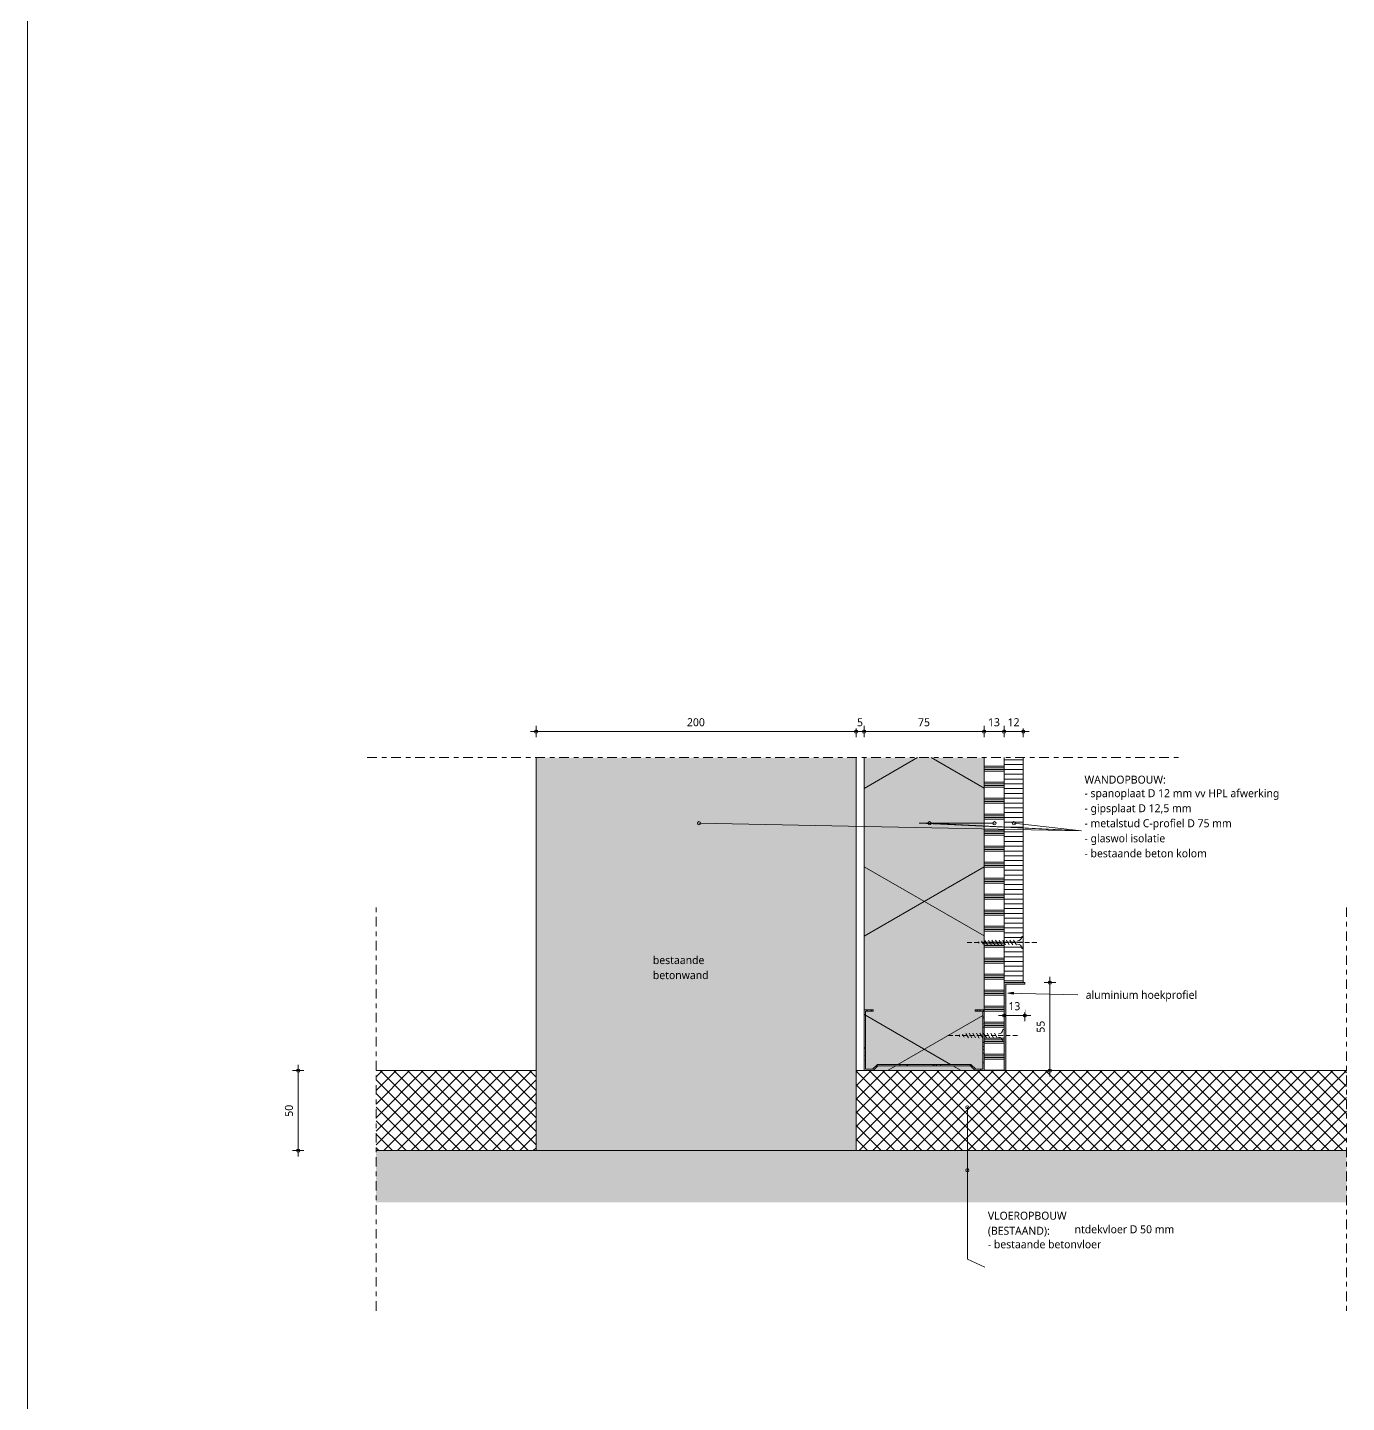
# Model space of a CAD drawing. Header units: millimetres. Extents: x 32900 to 38291, y -18988 to 4133.
# Drawn here: x 37280 to 38104, y -10521 to -9661 of the extents above; entities that cross this region are included whole.
import ezdxf

# ---------------------------------------------------------------- set-up
doc = ezdxf.new("R2010")
doc.units = ezdxf.units.MM
doc.linetypes.add('MV_center', pattern=[15, 6, -3, 3, -3])
doc.linetypes.add('MV_hidden_2', pattern=[4.5, 3, -1.5])
for name, color, linetype, lineweight in [('A-ANNO-DIMS', 211, 'Continuous', 13), ('A-ANNO-DIMS-2', 211, 'Continuous', 13), ('A-ANNO-NOTE', 131, 'Continuous', 18), ('A-DETL', 90, 'Continuous', 13), ('A-DETL-GENF', 92, 'Continuous', 18), ('A-DETL-THIN', 151, 'Continuous', 18), ('G-ANNO-TEXT', 231, 'Continuous', 13)]:
    doc.layers.add(name, color=color, linetype=linetype, lineweight=lineweight)
doc.styles.add('Segoe UI', font='segoeui.ttf', dxfattribs={"height": 5})
doc.styles.add('Segoe UI_B', font='segoeui.ttf', dxfattribs={"height": 5})
doc.dimstyles.new('2_5_mm_4', dxfattribs={"dimscale": 304.8, "dimtxt": 5.23682, "dimasz": 0.006562, "dimexe": 0.011811, "dimexo": 0.0625, "dimgap": 0.005906, "dimtad": 1, "dimdec": 0, "dimzin": 0, "dimdsep": 46, "dimtxsty": 'Segoe UI', "dimblk1": 'DOTBLANK', "dimblk2": 'DOTBLANK', "dimsah": 1, "dimcen": 0.09, "dimdle": 0.011811, "dimazin": 0, "dimtfac": 1, "dimtdec": 4, "dimtix": 1, "dimtmove": 0, "dimatfit": 3, "dimfxl": 0.011811, "dimfxlon": 1, "dimtvp": 1, "dimtfill": 1, "dimtolj": 1, "dimtzin": 0, "dimarcsym": 2})

# ---------------------------------------------------------------- blocks, each defined once
blk = doc.blocks.new('42 isolatie - Type 1-3788552-Details ziekenhuis Utiliteitsgebouw')
at = {"layer": 'A-DETL-GENF'}
h = blk.add_hatch(color=256, dxfattribs=at)
h.paths.add_polyline_path([(0.28, 67.2), (0.28, 6.4), (3.28, 9.4), (3.28, 67.2), (0.28, 70.2)])
h.paths.add_polyline_path([(1.08, 75), (1.08, 70.53), (4.08, 67.53), (4.08, 9.07), (1.08, 6.07), (1.08, 1.6), (37.48, 1.6), (37.48, 6.4), (38.28, 6.4), (38.28, 0.8), (195.91, 0.8), (195.91, 75.8), (38.28, 75.8), (38.28, 70.2), (37.48, 70.2), (37.48, 75), (4.08, 75)])
at = {"layer": 'A-DETL-GENF', "lineweight": 13}
h = blk.add_hatch(dxfattribs=at)
h.set_pattern_fill('FP_4', color=256, style=0, pattern_type=2)
h.set_pattern_definition([(60, (0, 0), (-69.282, 40), []), (120, (0, 0), (-69.282, -40), [])])
h.paths.add_polyline_path([(0.28, 6.4), (3.28, 9.4), (3.28, 67.2), (0.28, 70.2), (0.28, 9.4)])
h.paths.add_polyline_path([(1.08, 75), (1.08, 70.53), (4.08, 67.53), (4.08, 9.07), (1.08, 6.07), (1.08, 1.6), (37.48, 1.6), (37.48, 6.4), (38.28, 6.4), (38.28, 0.8), (195.91, 0.8), (195.91, 75.8), (38.28, 75.8), (38.28, 70.2), (37.48, 70.2), (37.48, 75), (4.08, 75)])
at = {"layer": 'A-DETL-GENF'}
for p, q in [((195.91, 75.8), (38.28, 75.8)), ((195.91, 75.8), (38.28, 75.8)), ((38.28, 0.8), (195.91, 0.8))]:
    blk.add_line(p, q, dxfattribs=at)
blk = doc.blocks.new('NLRS_00_DI_maskeer - Type 1-4234921-Details ziekenhuis Utiliteitsgebouw')
at = {"layer": 'A-DETL-GENF', "linetype": 'MV_center'}
blk.add_line((152, 0), (-100, 0), dxfattribs=at)
blk = doc.blocks.new('NLRS_00_DI_maskeer - Type 1-V35-Details ziekenhuis Utiliteitsgebouw')
at = {"layer": 'A-DETL-GENF', "linetype": 'MV_center'}
blk.add_line((-100, 0), (152, 0), dxfattribs=at)
blk = doc.blocks.new('NLRS_00_DI_maskeer - Type 1-4234929-Details ziekenhuis Utiliteitsgebouw')
at = {"layer": 'A-DETL-GENF', "linetype": 'MV_center'}
blk.add_line((410, 0), (-100, 0), dxfattribs=at)
blk = doc.blocks.new('DIMBLOCK833-Details ziekenhuis Utiliteitsgebouw')
at = {"layer": 'A-ANNO-DIMS-2'}
for p, q in [((37593.81, -10101.33), (37797.41, -10101.33)), ((37597.41, -10101.33), (37597.41, -10097.73)), ((37597.41, -10101.33), (37597.41, -10104.93)), ((37797.41, -10101.33), (37797.41, -10097.73)), ((37797.41, -10101.33), (37797.41, -10104.93))]:
    blk.add_line(p, q, dxfattribs=at)
for centre in [(37597.41, -10101.33), (37797.41, -10101.33)]:
    blk.add_circle(centre, 1, dxfattribs=at)
at = {"layer": 'A-ANNO-DIMS-2', "color": 0, "insert": (37691.7, -10093.01), "char_height": 5, "width": 13.7109, "attachment_point": 1, "line_spacing_factor": 1.142579, "style": 'Segoe UI', "bg_fill": 3, "box_fill_scale": 1.25, "bg_fill_color": 9, "bg_fill_true_color": 13158600, "bg_fill_transparency": 0}
blk.add_mtext('200', dxfattribs=at)
blk = doc.blocks.new('_DotBlank')
at = {"color": 0, "linetype": 'ByBlock', "lineweight": -2}
blk.add_line((-0.5, 0), (-1, 0), dxfattribs=at)
blk.add_circle((0, 0), 0.5, dxfattribs=at)
blk = doc.blocks.new('DIMBLOCK834-Details ziekenhuis Utiliteitsgebouw')
at = {"layer": 'A-ANNO-DIMS-2'}
for p, q in [((37797.41, -10101.33), (37797.41, -10097.73)), ((37797.41, -10101.33), (37802.41, -10101.33)), ((37797.41, -10101.33), (37797.41, -10104.93)), ((37802.41, -10101.33), (37802.41, -10097.73)), ((37802.41, -10101.33), (37802.41, -10104.93))]:
    blk.add_line(p, q, dxfattribs=at)
for centre in [(37797.41, -10101.33), (37802.41, -10101.33)]:
    blk.add_circle(centre, 1, dxfattribs=at)
at = {"layer": 'A-ANNO-DIMS-2', "color": 0, "insert": (37798.01, -10093.01), "char_height": 5, "width": 4.5703, "attachment_point": 1, "line_spacing_factor": 1.142579, "style": 'Segoe UI', "bg_fill": 3, "box_fill_scale": 1.25, "bg_fill_color": 9, "bg_fill_true_color": 13158600, "bg_fill_transparency": 0}
blk.add_mtext('5', dxfattribs=at)
blk = doc.blocks.new('DIMBLOCK835-Details ziekenhuis Utiliteitsgebouw')
at = {"layer": 'A-ANNO-DIMS-2'}
for p, q in [((37802.41, -10101.33), (37802.41, -10097.73)), ((37802.41, -10101.33), (37877.41, -10101.33)), ((37802.41, -10101.33), (37802.41, -10104.93)), ((37877.41, -10101.33), (37877.41, -10097.73)), ((37877.41, -10101.33), (37877.41, -10104.93))]:
    blk.add_line(p, q, dxfattribs=at)
for centre in [(37802.41, -10101.33), (37877.41, -10101.33)]:
    blk.add_circle(centre, 1, dxfattribs=at)
at = {"layer": 'A-ANNO-DIMS-2', "color": 0, "insert": (37836.11, -10093.01), "char_height": 5, "width": 9.1406, "attachment_point": 1, "line_spacing_factor": 1.142579, "style": 'Segoe UI', "bg_fill": 3, "box_fill_scale": 1.25, "bg_fill_color": 9, "bg_fill_true_color": 13158600, "bg_fill_transparency": 0}
blk.add_mtext('75', dxfattribs=at)
blk = doc.blocks.new('DIMBLOCK836-Details ziekenhuis Utiliteitsgebouw')
at = {"layer": 'A-ANNO-DIMS-2'}
for p, q in [((37877.41, -10101.33), (37877.41, -10097.73)), ((37877.41, -10101.33), (37889.91, -10101.33)), ((37877.41, -10101.33), (37877.41, -10104.93)), ((37889.91, -10101.33), (37889.91, -10097.73)), ((37889.91, -10101.33), (37889.91, -10104.93))]:
    blk.add_line(p, q, dxfattribs=at)
for centre in [(37877.41, -10101.33), (37889.91, -10101.33)]:
    blk.add_circle(centre, 1, dxfattribs=at)
at = {"layer": 'A-ANNO-DIMS-2', "color": 0, "insert": (37879.86, -10093.01), "char_height": 5, "width": 9.1406, "attachment_point": 1, "line_spacing_factor": 1.142579, "style": 'Segoe UI', "bg_fill": 3, "box_fill_scale": 1.25, "bg_fill_color": 9, "bg_fill_true_color": 13158600, "bg_fill_transparency": 0}
blk.add_mtext('13', dxfattribs=at)
blk = doc.blocks.new('DIMBLOCK837-Details ziekenhuis Utiliteitsgebouw')
at = {"layer": 'A-ANNO-DIMS-2'}
for p, q in [((37889.91, -10101.33), (37889.91, -10097.73)), ((37889.91, -10101.33), (37905.51, -10101.33)), ((37889.91, -10101.33), (37889.91, -10104.93)), ((37901.91, -10101.33), (37901.91, -10097.73)), ((37901.91, -10101.33), (37901.91, -10104.93))]:
    blk.add_line(p, q, dxfattribs=at)
for centre in [(37889.91, -10101.33), (37901.91, -10101.33)]:
    blk.add_circle(centre, 1, dxfattribs=at)
at = {"layer": 'A-ANNO-DIMS-2', "color": 0, "insert": (37892.11, -10093.01), "char_height": 5, "width": 9.1406, "attachment_point": 1, "line_spacing_factor": 1.142579, "style": 'Segoe UI', "bg_fill": 3, "box_fill_scale": 1.25, "bg_fill_color": 9, "bg_fill_true_color": 13158600, "bg_fill_transparency": 0}
blk.add_mtext('12', dxfattribs=at)
blk = doc.blocks.new('DIMBLOCK838-Details ziekenhuis Utiliteitsgebouw')
at = {"layer": 'A-ANNO-DIMS-2'}
for p, q in [((37448.72, -10313.18), (37445.12, -10313.18)), ((37448.72, -10366.78), (37448.72, -10309.58)), ((37448.72, -10313.18), (37452.32, -10313.18)), ((37448.72, -10363.18), (37445.12, -10363.18)), ((37448.72, -10363.18), (37452.32, -10363.18))]:
    blk.add_line(p, q, dxfattribs=at)
for centre in [(37448.72, -10313.18), (37448.72, -10363.18)]:
    blk.add_circle(centre, 1, dxfattribs=at)
at = {"layer": 'A-ANNO-DIMS-2', "color": 0, "insert": (37440.4, -10341.99), "char_height": 5, "width": 9.1406, "attachment_point": 1, "rotation": 90, "line_spacing_factor": 1.142579, "style": 'Segoe UI', "bg_fill": 3, "box_fill_scale": 1.25, "bg_fill_color": 9, "bg_fill_true_color": 13158600, "bg_fill_transparency": 0}
blk.add_mtext('50', dxfattribs=at)
blk = doc.blocks.new('DIMBLOCK839-Details ziekenhuis Utiliteitsgebouw')
at = {"layer": 'A-ANNO-DIMS-2'}
for p, q in [((37918.54, -10254.58), (37918.54, -10316.78)), ((37918.54, -10258.18), (37914.94, -10258.18)), ((37918.54, -10258.18), (37922.14, -10258.18)), ((37918.54, -10313.18), (37914.94, -10313.18)), ((37918.54, -10313.18), (37922.14, -10313.18))]:
    blk.add_line(p, q, dxfattribs=at)
for centre in [(37918.54, -10258.18), (37918.54, -10313.18)]:
    blk.add_circle(centre, 1, dxfattribs=at)
at = {"layer": 'A-ANNO-DIMS-2', "color": 0, "insert": (37910.22, -10289.49), "char_height": 5, "width": 9.1406, "attachment_point": 1, "rotation": 90, "line_spacing_factor": 1.142579, "style": 'Segoe UI', "bg_fill": 3, "box_fill_scale": 1.25, "bg_fill_color": 9, "bg_fill_true_color": 13158600, "bg_fill_transparency": 0}
blk.add_mtext('55', dxfattribs=at)
blk = doc.blocks.new('DIMBLOCK840-Details ziekenhuis Utiliteitsgebouw')
at = {"layer": 'A-ANNO-DIMS-2'}
for p, q in [((37889.91, -10278.74), (37889.91, -10275.14)), ((37902.91, -10278.74), (37902.91, -10275.14)), ((37886.31, -10278.74), (37906.51, -10278.74)), ((37889.91, -10278.74), (37889.91, -10282.34)), ((37902.91, -10278.74), (37902.91, -10282.34))]:
    blk.add_line(p, q, dxfattribs=at)
for centre in [(37889.91, -10278.74), (37902.91, -10278.74)]:
    blk.add_circle(centre, 1, dxfattribs=at)
at = {"layer": 'A-ANNO-DIMS-2', "color": 0, "insert": (37892.61, -10270.41), "char_height": 5, "width": 9.1406, "attachment_point": 1, "line_spacing_factor": 1.142579, "style": 'Segoe UI', "bg_fill": 3, "box_fill_scale": 1.25, "bg_fill_color": 9, "bg_fill_true_color": 13158600, "bg_fill_transparency": 0}
blk.add_mtext('13', dxfattribs=at)

msp = doc.modelspace()

# ---------------------------------------------------------------- hatches: boundary and pattern name
at = {"layer": 'A-DETL-GENF'}
for color, points in [(9, [(37608.64, -10363.18), (37797.41, -10363.18), (37797.41, -10117.55), (37597.41, -10117.55), (37597.41, -10363.18)]), (7, [(37889.91, -10313.18), (37890.91, -10313.18), (37890.91, -10259.18), (37902.91, -10259.18), (37902.91, -10258.18), (37889.91, -10258.18)]), (9, [(38023.86, -10395.47), (38103.91, -10395.47), (38103.91, -10363.18), (37497.41, -10363.18), (37497.41, -10395.47), (37797.41, -10395.47)])]:
    msp.add_hatch(color=color, dxfattribs=at).paths.add_polyline_path(points)
at = {"layer": 'A-DETL-GENF', "lineweight": 13}
h = msp.add_hatch(dxfattribs=at)
h.set_pattern_fill('FP_12', color=254, style=0, pattern_type=2)
h.set_pattern_definition([(0, (0, 4), (0, 10), []), (0, (0, 5), (0, 10), []), (0, (0, 6), (0, 10), []), (0, (0, 7), (0, 10), [])])
h.paths.add_polyline_path([(37889.91, -10313.18), (37889.91, -10117.55), (37877.41, -10117.55), (37877.41, -10313.18)])
h = msp.add_hatch(dxfattribs=at)
h.set_pattern_fill('FP_36', color=254, style=0, pattern_type=2)
h.set_pattern_definition([(0, (0, 0), (0, 3), [])])
h.paths.add_polyline_path([(37901.91, -10258.18), (37901.91, -10117.55), (37889.91, -10117.55), (37889.91, -10258.18), (37890.91, -10258.18)])
h = msp.add_hatch(dxfattribs=at)
h.set_pattern_fill('FP_6', color=254, style=0, pattern_type=2)
h.set_pattern_definition([(0, (0, 0), (8.128, 2.032), [0.67056, -5.425, 0.67056, -5.425, -32.512]), (0, (0, 0), (8.128, 2.032), [-12.192, 0.67056, -11.521, 0.67056, -5.425, -14.224]), (0, (0, 0), (8.128, 2.032), [-30.48, 0.67056, -3.393, 0.67056, -9.489]), (120, (3.048, 1.016), (-5.82376362, 6.02305448), [0.67056, -5.425, 0.67056, -5.425, -32.512]), (120, (3.048, 1.016), (-5.82376362, 6.02305448), [-12.192, 0.67056, -11.521, 0.67056, -5.425, -14.224]), (120, (3.048, 1.016), (-5.82376362, 6.02305448), [-30.48, 0.67056, -3.393, 0.67056, -9.489]), (240, (4.064, 5.08), (-2.30423638, -8.05505448), [0.67056, -5.425, 0.67056, -5.425, -32.512]), (240, (4.064, 5.08), (-2.30423638, -8.05505448), [-12.192, 0.67056, -11.521, 0.67056, -5.425, -14.224]), (240, (4.064, 5.08), (-2.30423638, -8.05505448), [-30.48, 0.67056, -3.393, 0.67056, -9.489])])
h.paths.add_polyline_path([(37808.01, -10313.18), (37811.01, -10310.18), (37868.81, -10310.18), (37871.81, -10313.18), (37877.41, -10313.18), (37877.41, -10275.18), (37871.81, -10275.18), (37871.81, -10275.98), (37876.61, -10275.98), (37876.61, -10312.38), (37872.15, -10312.38), (37869.15, -10309.38), (37810.68, -10309.38), (37807.68, -10312.38), (37803.21, -10312.38), (37803.21, -10275.98), (37808.01, -10275.98), (37808.01, -10275.18), (37802.41, -10275.18), (37802.41, -10313.18)])
h = msp.add_hatch(dxfattribs=at)
h.set_pattern_fill('FP_10', color=254, style=0, pattern_type=2)
h.set_pattern_definition([(45, (0, 0), (-4.2426407, 4.2426407), []), (135, (0, 0), (-4.2426407, -4.2426407), [])])
h.paths.add_polyline_path([(38103.91, -10363.18), (38103.91, -10313.18), (37797.41, -10313.18), (37797.41, -10363.18), (38023.86, -10363.18)])
h.paths.add_polyline_path([(37597.41, -10363.18), (37597.41, -10313.18), (37497.41, -10313.18), (37497.41, -10363.18)])

# ---------------------------------------------------------------- linework, layer by layer
at = {"layer": 'A-ANNO-NOTE'}
for p, q in [((37699.19, -10158.61), (37938.24, -10163.45)), ((37836.82, -10158.61), (37938.24, -10163.45)), ((37883.86, -10158.61), (37836.82, -10158.61)), ((37843.3, -10158.61), (37938.24, -10163.45)), ((37896.02, -10158.61), (37938.24, -10163.45)), ((37866.96, -10336.13), (37866.96, -10431.08)), ((37866.96, -10375.45), (37866.96, -10431.08)), ((37866.96, -10431.08), (37877.84, -10435.92)), ((37866.96, -10431.08), (37877.84, -10435.92))]:
    msp.add_line(p, q, dxfattribs=at)
for centre in [(37699.19, -10158.61), (37843.3, -10158.61), (37883.86, -10158.61), (37896.02, -10158.61), (37866.96, -10336.13), (37866.96, -10375.45)]:
    msp.add_circle(centre, 1, dxfattribs=at)
at = {"layer": 'A-DETL', "lineweight": 18}
msp.add_line((37279.51, 3651.86), (37279.51, -18988.14), dxfattribs=at)
at = {"layer": 'A-DETL'}
for p, q in [((37879.56, -10234.6), (37877.95, -10231.81)), ((37881.81, -10234.6), (37880.08, -10231.6)), ((37884.06, -10234.6), (37882.33, -10231.6)), ((37886.41, -10234.77), (37884.58, -10231.6)), ((37888.56, -10234.6), (37886.83, -10231.6)), ((37890.81, -10234.6), (37889.08, -10231.6)), ((37893.06, -10234.6), (37891.33, -10231.6)), ((37895.31, -10234.6), (37893.58, -10231.6)), ((37897.56, -10234.6), (37895.83, -10231.6)), ((37901.91, -10229.35), (37901.06, -10229.35)), ((37901.91, -10229.35), (37901.91, -10236.85)), ((37874.23, -10233.61), (37873.71, -10232.7)), ((37876.96, -10234.18), (37875.85, -10232.25)), ((37901.91, -10236.85), (37901.06, -10236.85)), ((37902.91, -10258.18), (37889.91, -10258.18)), ((37889.91, -10258.18), (37889.91, -10313.18)), ((37890.91, -10313.18), (37890.91, -10259.18)), ((37890.91, -10259.18), (37902.91, -10259.18)), ((37902.91, -10259.18), (37902.91, -10258.18)), ((37862.23, -10291.8), (37861.71, -10290.9)), ((37864.96, -10292.38), (37863.85, -10290.45)), ((37867.56, -10292.8), (37865.95, -10290.01)), ((37869.81, -10292.8), (37868.08, -10289.8)), ((37872.06, -10292.8), (37870.33, -10289.8)), ((37874.41, -10292.97), (37872.58, -10289.8)), ((37876.56, -10292.8), (37874.83, -10289.8)), ((37878.81, -10292.8), (37877.08, -10289.8)), ((37881.06, -10292.8), (37879.33, -10289.8)), ((37883.31, -10292.8), (37881.58, -10289.8)), ((37885.56, -10292.8), (37883.83, -10289.8)), ((37889.91, -10287.55), (37889.06, -10287.55)), ((37889.91, -10287.55), (37889.91, -10295.05)), ((37889.91, -10295.05), (37889.06, -10295.05)), ((37597.41, -10313.18), (37497.41, -10313.18)), ((37802.41, -10313.18), (37797.41, -10313.18)), ((37871.81, -10313.18), (37808.01, -10313.18)), ((38103.91, -10313.18), (37877.41, -10313.18)), ((37497.41, -10363.18), (37597.41, -10363.18)), ((37797.41, -10363.18), (38103.91, -10363.18))]:
    msp.add_line(p, q, dxfattribs=at)
at = {"layer": 'A-DETL', "linetype": 'MV_hidden_2'}
for p, q in [((37910.27, -10233.1), (37865.27, -10233.1)), ((37898.27, -10291.3), (37853.27, -10291.3))]:
    msp.add_line(p, q, dxfattribs=at)
at = {"layer": 'A-DETL'}
for centre, start, end in [((37898.31, -10229.35), 270, 0), ((37898.31, -10236.85), 0, 90), ((37886.31, -10287.55), 270, 0), ((37886.31, -10295.05), 0, 90)]:
    msp.add_arc(centre, 2.75, start, end, dxfattribs=at)
at = {"layer": 'A-DETL-THIN'}
for p, q in [((37597.41, -10117.55), (37597.41, -10363.18)), ((37797.41, -10363.18), (37797.41, -10117.55)), ((37877.41, -10117.55), (37877.41, -10275.18)), ((37889.91, -10258.18), (37889.91, -10117.55)), ((37901.91, -10258.18), (37901.91, -10117.55)), ((37808.01, -10275.18), (37802.41, -10275.18)), ((37802.41, -10275.18), (37802.41, -10313.18)), ((37803.21, -10312.38), (37803.21, -10275.98)), ((37803.21, -10275.98), (37808.01, -10275.98)), ((37808.01, -10275.98), (37808.01, -10275.18)), ((37877.41, -10275.18), (37871.81, -10275.18)), ((37871.81, -10275.18), (37871.81, -10275.98)), ((37871.81, -10275.98), (37876.61, -10275.98)), ((37876.61, -10275.98), (37876.61, -10312.38)), ((37877.41, -10313.18), (37877.41, -10275.18)), ((37810.68, -10309.38), (37807.68, -10312.38)), ((37869.15, -10309.38), (37810.68, -10309.38)), ((37872.15, -10312.38), (37869.15, -10309.38)), ((37802.41, -10313.18), (37808.01, -10313.18)), ((37807.68, -10312.38), (37803.21, -10312.38)), ((37808.01, -10313.18), (37811.01, -10310.18)), ((37811.01, -10310.18), (37868.81, -10310.18)), ((37868.81, -10310.18), (37871.81, -10313.18)), ((37871.81, -10313.18), (37877.41, -10313.18)), ((37876.61, -10312.38), (37872.15, -10312.38)), ((37597.41, -10363.18), (37797.41, -10363.18))]:
    msp.add_line(p, q, dxfattribs=at)
at = {"layer": 'G-ANNO-TEXT', "color": 250}
msp.add_line((37895.82, -10264.23), (37892.2, -10264.78), dxfattribs=at)

# ---------------------------------------------------------------- block references
at = {"layer": 'A-DETL-GENF', "linetype": 'MV_center'}
for name, p, rotation in [('NLRS_00_DI_maskeer - Type 1-4234929-Details ziekenhuis Utiliteitsgebouw', (37901.91, -10117.55), 180), ('NLRS_00_DI_maskeer - Type 1-4234921-Details ziekenhuis Utiliteitsgebouw', (37497.41, -10311.18), 270), ('NLRS_00_DI_maskeer - Type 1-V35-Details ziekenhuis Utiliteitsgebouw', (38103.91, -10311.18), 270)]:
    msp.add_blockref(name, p, dxfattribs=dict(at, rotation=rotation))
at = {"layer": 'A-DETL-GENF', "rotation": 89.99999999999984}
msp.add_blockref('42 isolatie - Type 1-3788552-Details ziekenhuis Utiliteitsgebouw', (37878.21, -10313.46), dxfattribs=at)

# ---------------------------------------------------------------- texts
at = {"layer": 'A-ANNO-NOTE', "lineweight": 13, "char_height": 5, "attachment_point": 1, "style": 'Segoe UI', "bg_fill": 3, "box_fill_scale": 1.25, "bg_fill_color": 9, "bg_fill_true_color": 13158600, "bg_fill_transparency": 0}
for s, insert, width in [('- spanoplaat D 12 mm vv HPL afwerking', (37940.15, -10137.35), 150.8776), ('- bestaande cementdekvloer D 50 mm', (37879.75, -10409.82), 144.1434)]:
    msp.add_mtext(s, dxfattribs=dict(at, insert=insert, width=width))
at = {"layer": 'G-ANNO-TEXT', "color": 7, "char_height": 5, "attachment_point": 1, "style": 'Segoe UI'}
for s, insert, width in [('bestaande ', (37670.41, -10241.62), 41.2067), ('betonwand', (37670.41, -10251.01), 42.3291), ('aluminium hoekprofiel', (37940.9, -10263.34), 84.8185)]:
    msp.add_mtext(s, dxfattribs=dict(at, insert=insert, width=width))

# ---------------------------------------------------------------- dimensions: what is measured, and where the dimension line sits
at = {"layer": 'A-ANNO-DIMS'}
dim = msp.add_linear_dim(base=(37797.41, -10101.33), p1=(37597.41, -10097.73), p2=(37797.41, -10097.73), dimstyle='2_5_mm_4', override={"dimpost": '<>', "dimfxl": 200}, dxfattribs=at)
dim.commit()
dim.dimension.update_dxf_attribs({"geometry": 'DIMBLOCK833-Details ziekenhuis Utiliteitsgebouw', "text_midpoint": (37697.41, -10096.95)})
dim = msp.add_linear_dim(base=(37448.72, -10313.18), p1=(37445.12, -10363.18), p2=(37445.12, -10313.18), angle=90, dimstyle='2_5_mm_4', override={"dimpost": '<>', "dimfxl": 50}, dxfattribs=at)
dim.commit()
dim.dimension.update_dxf_attribs({"geometry": 'DIMBLOCK838-Details ziekenhuis Utiliteitsgebouw', "text_midpoint": (37444.34, -10338.18)})

# ---------------------------------------------------------------- next in the draw order: texts
at = {"layer": 'A-ANNO-NOTE', "lineweight": 13, "char_height": 5, "attachment_point": 1, "bg_fill": 3, "box_fill_scale": 1.25, "bg_fill_color": 9, "bg_fill_true_color": 13158600, "bg_fill_transparency": 0}
for s, insert, width, style in [('WANDOPBOUW:', (37940.15, -10128.88), 67.8228, 'Segoe UI_B'), ('- gipsplaat D 12,5 mm', (37940.15, -10146.74), 83.5358, 'Segoe UI'), ('VLOEROPBOUW', (37879.75, -10401.35), 64.616, 'Segoe UI_B'), ('- bestaande betonvloer', (37879.75, -10419.21), 87.5443, 'Segoe UI')]:
    msp.add_mtext(s, dxfattribs=dict(at, insert=insert, width=width, style=style))

# ---------------------------------------------------------------- next in the draw order: dimensions: what is measured, and where the dimension line sits
at = {"layer": 'A-ANNO-DIMS'}
dim = msp.add_linear_dim(base=(37802.41, -10101.33), p1=(37797.41, -10097.73), p2=(37802.41, -10097.73), dimstyle='2_5_mm_4', override={"dimpost": '<>', "dimfxl": 5}, dxfattribs=at)
dim.commit()
dim.dimension.update_dxf_attribs({"geometry": 'DIMBLOCK834-Details ziekenhuis Utiliteitsgebouw', "text_midpoint": (37799.91, -10096.99)})
dim = msp.add_linear_dim(base=(37918.54, -10313.18), p1=(37914.94, -10258.18), p2=(37922.14, -10313.18), angle=90, dimstyle='2_5_mm_4', override={"dimpost": '<>', "dimfxl": 55.469271}, dxfattribs=at)
dim.commit()
dim.dimension.update_dxf_attribs({"geometry": 'DIMBLOCK839-Details ziekenhuis Utiliteitsgebouw', "text_midpoint": (37914.2, -10285.68)})

# ---------------------------------------------------------------- next in the draw order: texts
at = {"layer": 'A-ANNO-NOTE', "lineweight": 13, "char_height": 5, "attachment_point": 1, "bg_fill": 3, "box_fill_scale": 1.25, "bg_fill_color": 9, "bg_fill_true_color": 13158600, "bg_fill_transparency": 0}
for s, insert, width, style in [('- metalstud C-profiel D 75 mm', (37940.15, -10156.13), 115.6033, 'Segoe UI'), ('(BESTAAND):', (37879.75, -10410.74), 53.2321, 'Segoe UI_B')]:
    msp.add_mtext(s, dxfattribs=dict(at, insert=insert, width=width, style=style))

# ---------------------------------------------------------------- next in the draw order: dimensions: what is measured, and where the dimension line sits
at = {"layer": 'A-ANNO-DIMS'}
for base, p1, p2, override, picture, middle in [((37877.41, -10101.33), (37802.41, -10097.73), (37877.41, -10097.73), {"dimpost": '<>', "dimfxl": 75}, 'DIMBLOCK835-Details ziekenhuis Utiliteitsgebouw', (37839.91, -10096.99)), ((37902.91, -10278.74), (37889.91, -10275.14), (37902.91, -10275.14), {"dimpost": '<>', "dimfxl": 13}, 'DIMBLOCK840-Details ziekenhuis Utiliteitsgebouw', (37896.41, -10274.34))]:
    dim = msp.add_linear_dim(base=base, p1=p1, p2=p2, dimstyle='2_5_mm_4', override=override, dxfattribs=at)
    dim.commit()
    dim.dimension.update_dxf_attribs({"geometry": picture, "text_midpoint": middle})

# ---------------------------------------------------------------- next in the draw order: hatches: boundary and pattern name
at = {"layer": 'G-ANNO-TEXT'}
msp.add_hatch(color=7, dxfattribs=at).paths.add_polyline_path([(37892.2, -10264.78), (37895.79, -10265.5), (37895.82, -10264.23)])

# ---------------------------------------------------------------- next in the draw order: linework, layer by layer
at = {"layer": 'G-ANNO-TEXT', "color": 250}
for p, q in [((37892.2, -10264.78), (37895.79, -10265.5)), ((37892.2, -10264.78), (37935.9, -10265.84)), ((37895.79, -10265.5), (37895.82, -10264.23))]:
    msp.add_line(p, q, dxfattribs=at)

# ---------------------------------------------------------------- next in the draw order: texts
at = {"layer": 'A-ANNO-NOTE', "lineweight": 13, "insert": (37940.15, -10165.52), "char_height": 5, "width": 62.692, "attachment_point": 1, "style": 'Segoe UI', "bg_fill": 3, "box_fill_scale": 1.25, "bg_fill_color": 9, "bg_fill_true_color": 13158600, "bg_fill_transparency": 0}
msp.add_mtext('- glaswol isolatie', dxfattribs=at)

# ---------------------------------------------------------------- next in the draw order: dimensions: what is measured, and where the dimension line sits
at = {"layer": 'A-ANNO-DIMS'}
dim = msp.add_linear_dim(base=(37889.91389567, -10101.33045309), p1=(37877.41389567, -10097.73045309), p2=(37889.91389567, -10097.73045309), dimstyle='2_5_mm_4', override={"dimpost": '<>', "dimfxl": 12.5}, dxfattribs=at)
dim.commit()
dim.dimension.update_dxf_attribs({"geometry": 'DIMBLOCK836-Details ziekenhuis Utiliteitsgebouw', "text_midpoint": (37883.66389567, -10096.93108069)})

# ---------------------------------------------------------------- next in the draw order: texts
at = {"layer": 'A-ANNO-NOTE', "lineweight": 13, "insert": (37940.15, -10174.92), "char_height": 5, "width": 95.0801, "attachment_point": 1, "style": 'Segoe UI', "bg_fill": 3, "box_fill_scale": 1.25, "bg_fill_color": 9, "bg_fill_true_color": 13158600, "bg_fill_transparency": 0}
msp.add_mtext('- bestaande beton kolom', dxfattribs=at)

# ---------------------------------------------------------------- next in the draw order: dimensions: what is measured, and where the dimension line sits
at = {"layer": 'A-ANNO-DIMS'}
dim = msp.add_linear_dim(base=(37901.91, -10101.33), p1=(37889.91, -10097.73), p2=(37901.91, -10097.73), dimstyle='2_5_mm_4', override={"dimpost": '<>', "dimfxl": 12}, dxfattribs=at)
dim.commit()
dim.dimension.update_dxf_attribs({"geometry": 'DIMBLOCK837-Details ziekenhuis Utiliteitsgebouw', "text_midpoint": (37895.91, -10096.97)})

doc.saveas('drawing.dxf')
